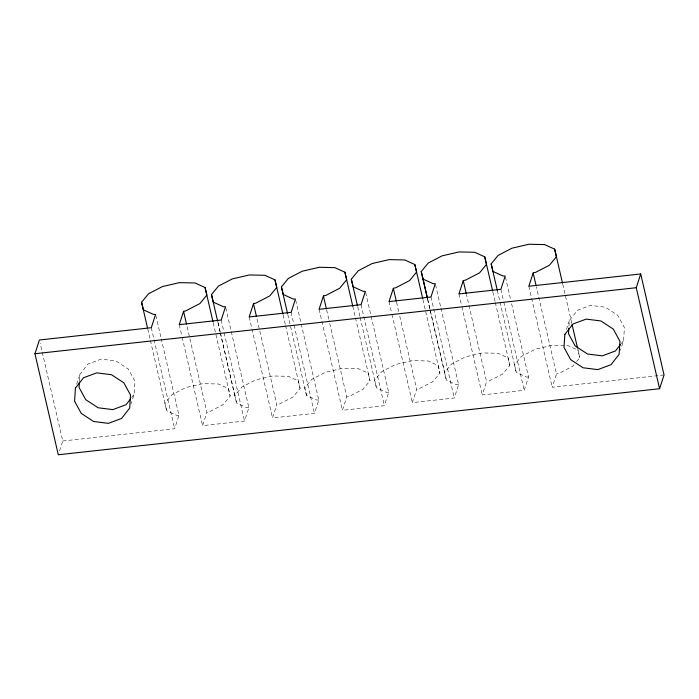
<?xml version="1.0" encoding="UTF-8"?>
<svg xmlns="http://www.w3.org/2000/svg" width="699" height="699" viewBox="0 0 699 699"><rect width="100%" height="100%" fill="white"/><g stroke="black" fill="none" stroke-linecap="round" stroke-linejoin="round"><path stroke-width="0.52" stroke-dasharray="3.5 2.62" d="M79.468 380.911L79.887 374.393L87.987 364.03L101.189 359.111L115.955 360.955L128.328 369.072L134.986 381.287L134.156 394.323L130.966 404.144M568.96 326.075L569.309 320.649L577.409 310.277L590.611 305.358L605.378 307.211L617.75 315.328L624.417 327.543L623.587 340.579L620.389 350.4M76.689 384.214L79.887 374.393M59.564 450.829L62.753 441.008L40.158 343.192M62.753 441.008L174.628 428.723L178.944 415.416L161.259 338.866M225.768 307.796L248.861 407.744L244.545 421.043L202.588 425.647L206.913 412.349L186.773 325.166M295.686 300.116L318.779 400.064L314.463 413.362L272.514 417.967L276.83 404.669L256.69 317.486M365.612 292.444L388.696 392.384L384.38 405.682L342.431 410.296L346.748 396.988L329.063 320.439M440.929 308.154L458.614 384.703L454.298 398.011L412.349 402.615L416.665 389.317L399.714 315.948M511.589 303.663L528.54 377.032L524.215 390.33L482.266 394.935L486.583 381.637L466.443 294.454M566.435 329.482L569.309 320.649M664.05 374.97L552.184 387.255L556.5 373.956L536.36 286.773M131.665 397.513L134.156 394.323M621.088 343.768L623.587 340.579M213.178 322.641L230.172 396.097L223.191 404.599L209.342 411.79L206.913 412.349M248.861 407.744L246.633 407.692L236.603 403.131L234.829 395.59L241.81 387.089L255.659 379.906L272.671 375.966L288.294 376.324L298.324 380.885L300.089 388.426L293.108 396.927L279.259 404.109L276.83 404.669M355.468 317.914L370.007 380.745L363.034 389.247L349.177 396.429L346.748 396.988M422.93 299.6L439.924 373.065L432.952 381.567L419.094 388.749L416.665 389.317M458.614 384.703L456.386 384.66L446.355 380.099L444.59 372.558L451.563 364.057L465.412 356.866L482.432 352.925L498.046 353.283L508.077 357.844L509.842 365.385L502.869 373.886L489.012 381.069L486.583 381.637M574.054 364.668L572.787 366.215L558.929 373.397L556.5 373.956M576.588 361.575L579.759 357.713L577.793 349.203M528.54 377.032L526.303 376.979L516.273 372.418L514.508 364.878L521.48 356.376L535.329 349.194L552.35 345.254L567.964 345.612L577.994 350.164L579.759 357.713M388.696 392.384L386.468 392.331L376.438 387.77L374.673 380.23L381.645 371.728L395.494 364.546L412.506 360.605L428.129 360.964L438.159 365.525L439.924 373.065M318.779 400.064L316.551 400.011L306.52 395.451L304.755 387.91L311.728 379.408L325.577 372.226L342.589 368.286L358.211 368.644L368.242 373.205L370.007 380.745M178.944 415.416L176.716 415.372L166.677 410.811L164.912 403.271L171.893 394.769L185.742 387.587L202.754 383.637L218.376 383.996L228.407 388.557L230.172 396.097M562.765 284.248L571.904 323.689M528.846 286.249L552.184 387.255M505.447 277.084L510.602 299.417M500.877 289.325L503.577 301.016M503.822 302.082L524.215 390.33M497.312 290.452L499.811 301.182M500.012 302.143L516.273 372.418M492.847 291.929L495.102 301.592M495.303 302.562L509.842 365.385M458.928 293.929L461.628 305.629M461.873 306.686L482.266 394.935M435.529 284.764L440.685 307.088M430.96 297.005L454.298 398.011M427.683 299.286L429.894 308.862M430.138 309.919L446.355 380.099M427.639 299.189L444.59 372.558M396.525 302.125L398.736 311.702M389.011 301.61L391.711 313.301M391.956 314.367L412.349 402.615M361.042 304.677L384.38 405.682M357.722 306.87L359.976 316.533M360.177 317.503L376.438 387.77M352.768 306.223L355.267 316.953M326.608 309.806L328.818 319.373M319.094 309.29L342.431 410.296M291.125 312.357L293.825 324.056M294.069 325.114L314.463 413.362M287.805 314.55L306.52 395.451M283.095 314.961L285.349 324.624M285.55 325.594L300.089 388.426M249.167 316.962L272.514 417.967M221.207 320.037L223.907 331.728M224.152 332.794L244.545 421.043M220.141 331.894L217.686 321.26L220.098 331.798M220.386 332.96L236.603 403.131M220.342 332.855L234.829 395.59M179.25 324.642L181.958 336.341M182.203 337.399L202.588 425.647M155.851 315.476L161.015 337.8M151.29 327.717L174.628 428.723M147.769 328.941L150.224 339.574M150.425 340.535L166.677 410.811"/><path stroke-width="1.05" d="M79.398 381.995L79.057 387.429L85.715 399.645L98.087 407.762L112.854 409.614L126.056 404.695L130.416 399.112M568.829 328.25L568.479 333.685L575.146 345.9L587.518 354.017L602.285 355.861L615.487 350.942L620.467 344.563M34.95 353.746L39.415 340.002L151.29 327.717L155.606 314.41L153.378 314.358L143.339 309.806L141.574 302.256L148.555 293.755L162.404 286.573L179.416 282.632L195.038 282.99L205.069 287.551L206.834 295.092L199.853 303.593L186.004 310.775L183.575 311.343L179.25 324.642L221.207 320.037L225.524 306.739L223.296 306.686L213.256 302.125L211.491 294.585L218.472 286.083L232.321 278.901L249.333 274.96L264.956 275.31L274.987 279.871L276.752 287.411L269.77 295.913L255.921 303.104L253.492 303.663L249.167 316.962L291.125 312.357L295.441 299.058L293.213 299.006L283.182 294.445L281.417 286.905L288.39 278.403L302.239 271.221L319.251 267.28L334.873 267.638L344.904 272.199L346.669 279.74L339.697 288.241L325.839 295.424L323.41 295.983L319.094 309.29L361.042 304.677L365.359 291.378L363.131 291.326L353.1 286.765L351.335 279.224L358.307 270.723L372.156 263.54L389.168 259.6L404.791 259.958L414.822 264.519L416.587 272.06L409.614 280.561L395.756 287.743L393.327 288.303L389.011 301.61L430.96 297.005L435.276 283.698L433.048 283.645L423.017 279.084L421.252 271.544L428.225 263.042L442.074 255.86L459.086 251.92L474.708 252.278L484.739 256.839L486.504 264.379L479.531 272.881L465.674 280.063L463.245 280.631L458.928 293.929L500.877 289.325L505.202 276.018L502.965 275.974L492.935 271.413L491.17 263.873L498.142 255.371L511.991 248.18L529.012 244.239L544.626 244.598L554.656 249.159L556.421 256.699L549.449 265.201L535.591 272.383L533.162 272.951L528.846 286.249L640.712 273.964L664.05 374.97L659.585 388.723L58.288 454.761L34.95 353.746L636.247 287.717L640.712 273.964M636.247 287.717L659.585 388.723M554.656 249.159L562.52 283.182M572.097 324.651L577.549 348.137M533.162 272.951L536.116 285.708M491.17 263.873L497.356 290.548M484.739 256.839L492.646 290.959M463.245 280.631L466.198 293.388M423.017 279.084L427.438 298.228M421.252 271.544L427.395 298.123M414.822 264.519L422.729 298.639M393.327 288.303L396.281 301.068M351.335 279.224L357.469 305.804M344.904 272.199L352.812 306.319M323.41 295.983L326.363 308.74M281.417 286.905L287.551 313.484M274.987 279.871L282.894 314M253.492 303.663L256.446 316.42M211.491 294.585L217.634 321.164M205.069 287.551L212.977 321.671M183.575 311.343L186.519 324.1M141.574 302.256L147.472 327.779M75.413 388.146L74.583 401.182L81.25 413.397L93.622 421.514L108.389 423.358L121.591 418.448L129.691 408.076L130.521 395.04L123.854 382.825L111.482 374.708L96.715 372.855L83.513 377.775L75.413 388.146M564.844 334.393L564.014 347.438L570.672 359.644L583.045 367.77L597.811 369.614L611.013 364.695L619.113 354.332L619.943 341.295L613.285 329.08L600.913 320.955L586.146 319.111L572.944 324.03L564.844 334.393"/></g></svg>
